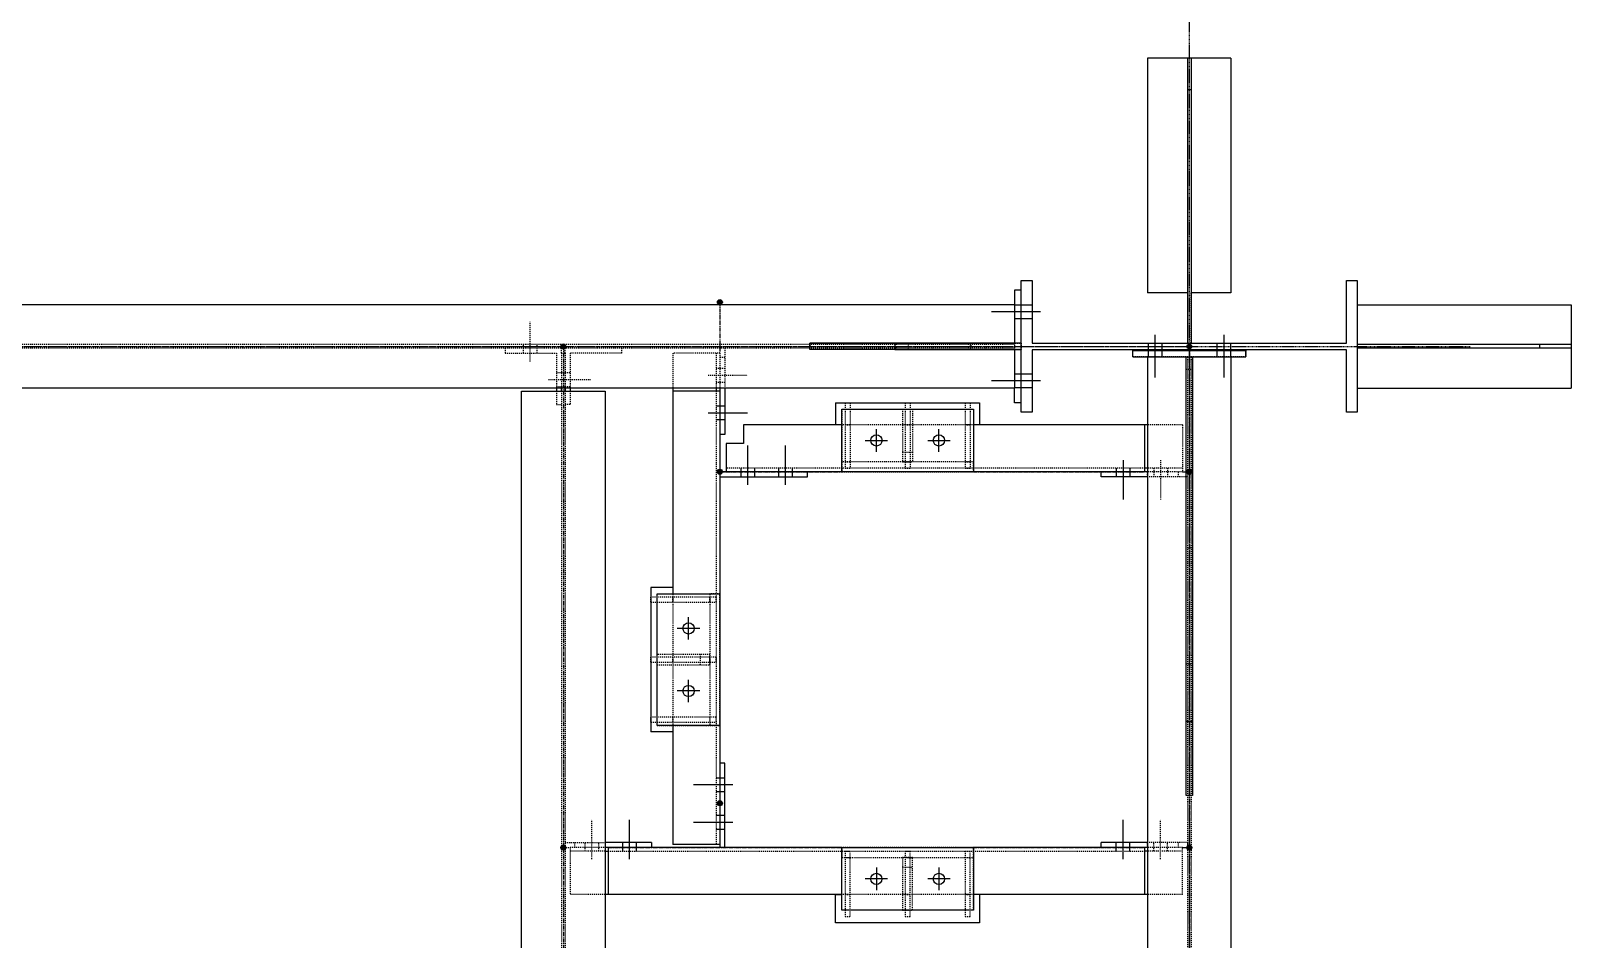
# Model space of a CAD drawing. Header units: millimetres. Extents: x 2102 to 20742, y 12631 to 26594.
# Drawn here: x 18281 to 20742, y 23375 to 24825 of the extents above; entities that cross this region are included whole.
import ezdxf

# ---------------------------------------------------------------- set-up
doc = ezdxf.new("R2010")
doc.units = ezdxf.units.MM
for name, pattern in [('CENTER', [12.7, 7.9375, -1.5875, 1.5875, -1.5875]), ('DXK_LINE_DOT2', [3.9198, 1.9599, -1.9599]), ('DXK_LINE_DOT5', [7.8785, 2.979, -0.9799, 0.9799, -0.9799, 0.9799, -0.9799])]:
    doc.linetypes.add(name, pattern=pattern)
for name, color, linetype in [('1', 7, 'Continuous'), ('2', 7, 'Continuous'), ('4', 7, 'Continuous')]:
    doc.layers.add(name, color=color, linetype=linetype)

# ---------------------------------------------------------------- blocks, each defined once
blk = doc.blocks.new('GridLine-116860372-116904 - 114867')
at = {"layer": '2', "color": 7, "linetype": 'DXK_LINE_DOT5'}
blk.add_line((23950.6, 12454.5), (23950.6, 27661.7), dxfattribs=at)
blk = doc.blocks.new('GridLine-116860372-116908 - 114867')
at = {"layer": '2', "color": 7, "linetype": 'DXK_LINE_DOT5'}
blk.add_line((2535.4, 25070.8), (24512.1, 25070.8), dxfattribs=at)
blk = doc.blocks.new('Part-116860372-116054 - 114867')
at = {"layer": '1', "color": 6, "linetype": 'DXK_LINE_DOT2'}
for p, q in [((23601.4, 25154.1), (23601.4, 25077.1)), ((23613.9, 25077.1), (23613.9, 25064.6)), ((23601.4, 25064.6), (23601.4, 24987.6))]:
    blk.add_line(p, q, dxfattribs=at)
at = {"layer": '2', "color": 2, "linetype": 'Continuous'}
for p, q in [((23601.4, 25183.3), (23601.4, 25154.1)), ((23613.9, 25183.3), (23601.4, 25183.3)), ((23613.9, 25183.3), (23613.9, 25077.1)), ((23613.9, 25064.6), (23613.9, 24958.3)), ((23601.4, 24958.3), (23601.4, 24987.6)), ((23613.9, 24958.3), (23601.4, 24958.3))]:
    blk.add_line(p, q, dxfattribs=at)
blk = doc.blocks.new('Part-116860372-150008 - 114867')
at = {"layer": '1', "color": 6, "linetype": 'DXK_LINE_DOT2'}
blk.add_line((22919.3, 24577.1), (22919.3, 24314.6), dxfattribs=at)
at = {"layer": '2', "color": 2, "linetype": 'Continuous'}
for p, q in [((22875.6, 24589.6), (22875.6, 24302.1)), ((22919.3, 24589.6), (22875.6, 24589.6)), ((22919.3, 24589.6), (22919.3, 24577.1)), ((22919.3, 24302.1), (22875.6, 24302.1)), ((22919.3, 24314.6), (22919.3, 24302.1))]:
    blk.add_line(p, q, dxfattribs=at)
blk = doc.blocks.new('Part-116860372-114886 - 114867')
at = {"layer": '4', "linetype": 'Continuous'}
blk.add_hatch(color=4, dxfattribs=at).paths.add_polyline_path([(23950.6, 25065.8, -1), (23950.6, 25075.8, -1)])
at = {"layer": '2', "color": 2, "linetype": 'Continuous'}
for p, q in [((23615.1, 24939.6), (23615.1, 25202.1)), ((23615.1, 25202.1), (23636.9, 25202.1)), ((23636.9, 25202.1), (23636.9, 25077.6)), ((24264.3, 25202.1), (24286, 25202.1)), ((24264.3, 25077.6), (24264.3, 25202.1)), ((24286, 25202.1), (24286, 24939.6)), ((23636.9, 25077.6), (24264.3, 25077.6)), ((24264.3, 25064.1), (23636.9, 25064.1)), ((23636.9, 25064.1), (23636.9, 24939.6)), ((24264.3, 24939.6), (24264.3, 25064.1)), ((23636.9, 24939.6), (23615.1, 24939.6)), ((24286, 24939.6), (24264.3, 24939.6))]:
    blk.add_line(p, q, dxfattribs=at)
at = {"layer": '4', "color": 4, "linetype": 'CENTER'}
blk.add_line((23950.6, 25070.8), (23950.6, 25070.8), dxfattribs=at)
at = {"layer": '4', "color": 4, "linetype": 'Continuous'}
blk.add_circle((23950.6, 25070.8), 5, dxfattribs=at)
blk = doc.blocks.new('Part-116860372-150029 - 114867')
at = {"layer": '1', "color": 6, "linetype": 'DXK_LINE_DOT2'}
for p, q in [((23383.1, 24958.3), (23383.1, 24958.3)), ((23383.1, 24958.3), (23383.1, 24828)), ((23383.1, 24958.3), (23393.1, 24958.3)), ((23393.1, 24958.3), (23393.1, 24958.3)), ((23393.1, 24958.3), (23393.1, 24828)), ((23383.1, 24914.7), (23393.1, 24914.6)), ((23393.1, 24914.6), (23383.1, 24914.6)), ((23383.1, 24840.5), (23393.1, 24840.5)), ((23383.1, 24840.5), (23393.1, 24840.5)), ((23383.1, 24828), (23393.1, 24828)), ((23383.1, 24828), (23393.1, 24828))]:
    blk.add_line(p, q, dxfattribs=at)
blk = doc.blocks.new('Part-116860372-114889 - 114867')
at = {"layer": '4', "linetype": 'Continuous'}
blk.add_hatch(color=4, dxfattribs=at).paths.add_polyline_path([(23950.6, 25065.8, -1), (23950.6, 25075.8, -1)])
at = {"layer": '1', "color": 6, "linetype": 'DXK_LINE_DOT2'}
for p, q in [((23601.4, 25074.4), (20549.8, 25074.4)), ((23601.4, 25077.1), (23601.4, 25064.6)), ((23601.4, 25067.3), (20549.8, 25067.3))]:
    blk.add_line(p, q, dxfattribs=at)
at = {"layer": '2', "color": 2, "linetype": 'Continuous'}
for p, q in [((23601.4, 25154.1), (20549.8, 25154.1)), ((23601.4, 25154.1), (23601.4, 25077.1)), ((23601.4, 25064.6), (23601.4, 24987.6)), ((23601.4, 24987.6), (20549.8, 24987.6))]:
    blk.add_line(p, q, dxfattribs=at)
at = {"layer": '4', "color": 4, "linetype": 'CENTER'}
blk.add_line((20200.6, 25070.8), (23950.6, 25070.8), dxfattribs=at)
at = {"layer": '4', "color": 4, "linetype": 'Continuous'}
blk.add_circle((23950.6, 25070.8), 5, dxfattribs=at)
blk = doc.blocks.new('Part-116860372-150024 - 114867')
at = {"layer": '1', "color": 6, "linetype": 'DXK_LINE_DOT2'}
for p, q in [((23378.1, 24945.8), (23378.1, 24840.8)), ((23378.1, 24945.8), (23398.1, 24945.8)), ((23398.1, 24945.8), (23398.1, 24840.8)), ((23378.1, 24859.6), (23398.1, 24859.6)), ((23378.1, 24840.8), (23398.1, 24840.8))]:
    blk.add_line(p, q, dxfattribs=at)
blk = doc.blocks.new('Part-116860372-114979 - 114867')
at = {"layer": '4', "linetype": 'Continuous'}
blk.add_hatch(color=4, dxfattribs=at).paths.add_polyline_path([(23950.6, 25065.8, -1), (23950.6, 25075.8, -1)])
at = {"layer": '1', "color": 6, "linetype": 'DXK_LINE_DOT2'}
for p, q in [((24033.8, 25050.3), (23867.3, 25050.3)), ((23947, 25050.3), (23947, 21670)), ((23954.1, 25050.3), (23954.1, 21670))]:
    blk.add_line(p, q, dxfattribs=at)
at = {"layer": '2', "color": 2, "linetype": 'Continuous'}
for p, q in [((23867.3, 25050.3), (23867.3, 21670)), ((24033.8, 25050.3), (24033.8, 21670))]:
    blk.add_line(p, q, dxfattribs=at)
at = {"layer": '4', "color": 4, "linetype": 'CENTER'}
blk.add_line((23950.6, 25070.8), (23950.6, 21320.8), dxfattribs=at)
at = {"layer": '4', "color": 4, "linetype": 'Continuous'}
blk.add_circle((23950.6, 25070.8), 5, dxfattribs=at)
blk = doc.blocks.new('Part-116860372-115850 - 114867')
at = {"layer": '1', "color": 6, "linetype": 'DXK_LINE_DOT2'}
for p, q in [((23867.3, 24810.8), (23867.3, 24820.8)), ((23947, 24810.8), (23867.3, 24810.8)), ((23928.3, 24820.8), (23928.3, 24810.8))]:
    blk.add_line(p, q, dxfattribs=at)
at = {"layer": '2', "color": 2, "linetype": 'Continuous'}
for p, q in [((23774.5, 24810.8), (23774.5, 24820.8)), ((23867.3, 24810.8), (23774.5, 24810.8)), ((23867.3, 24820.8), (23861.1, 24820.8))]:
    blk.add_line(p, q, dxfattribs=at)
blk = doc.blocks.new('Bolt-116860372-115845 - 114867')
at = {"layer": '1', "color": 1, "linetype": 'DXK_LINE_DOT2'}
for p, q in [((23893.3, 24047.5), (23893.3, 24126.2)), ((23879.6, 24070.8), (23879.6, 24080.8)), ((23879.6, 24063.7), (23879.6, 24070.8)), ((23907.1, 24070.8), (23907.1, 24080.8)), ((23907.1, 24063.7), (23907.1, 24070.8))]:
    blk.add_line(p, q, dxfattribs=at)
at = {"layer": '2', "color": 1, "linetype": 'Continuous'}
for p, q in [((23818.3, 24047.5), (23818.3, 24126.2)), ((23804.6, 24070.8), (23804.6, 24080.8)), ((23804.6, 24063.7), (23804.6, 24070.8)), ((23832.1, 24070.8), (23832.1, 24080.8)), ((23832.1, 24063.7), (23832.1, 24070.8))]:
    blk.add_line(p, q, dxfattribs=at)
blk = doc.blocks.new('Part-116860372-114978 - 114867')
at = {"layer": '4', "linetype": 'Continuous'}
blk.add_hatch(color=4, dxfattribs=at).paths.add_polyline_path([(22700.6, 25065.8, -1), (22700.6, 25075.8, -1)])
at = {"layer": '1', "color": 6, "linetype": 'DXK_LINE_DOT2'}
for p, q in [((22697, 25057.3), (22697, 24987.6)), ((22697, 25057.3), (22704.1, 25057.3)), ((22704.1, 25057.3), (22704.1, 24987.6)), ((22697, 24981.3), (22697, 21410.3)), ((22704.1, 24981.3), (22704.1, 21410.3))]:
    blk.add_line(p, q, dxfattribs=at)
at = {"layer": '2', "color": 2, "linetype": 'Continuous'}
for p, q in [((22617.3, 21410.3), (22617.3, 24981.3)), ((22617.3, 24981.3), (22783.8, 24981.3)), ((22697, 24987.6), (22697, 24981.3)), ((22704.1, 24987.6), (22704.1, 24981.3)), ((22783.8, 24981.3), (22783.8, 21410.3))]:
    blk.add_line(p, q, dxfattribs=at)
at = {"layer": '4', "color": 4, "linetype": 'CENTER'}
blk.add_line((22700.6, 25070.8), (22700.6, 21320.8), dxfattribs=at)
at = {"layer": '4', "color": 4, "linetype": 'Continuous'}
blk.add_circle((22700.6, 25070.8), 5, dxfattribs=at)
blk = doc.blocks.new('Bolt-116860372-115857 - 114867')
at = {"layer": '2', "color": 1, "linetype": 'Continuous'}
for p, q in [((23013.1, 24209.6), (23005.9, 24209.6)), ((23023.1, 24209.6), (23013.1, 24209.6)), ((23039.3, 24195.8), (22960.6, 24195.8)), ((23013.1, 24182.1), (23005.9, 24182.1)), ((23023.1, 24182.1), (23013.1, 24182.1)), ((23039.3, 24120.8), (22960.6, 24120.8)), ((23013.1, 24134.6), (23005.9, 24134.6)), ((23023.1, 24134.6), (23013.1, 24134.6)), ((23013.1, 24107.1), (23005.9, 24107.1)), ((23023.1, 24107.1), (23013.1, 24107.1))]:
    blk.add_line(p, q, dxfattribs=at)
blk = doc.blocks.new('Part-116860372-150022 - 114867')
at = {"layer": '1', "color": 6, "linetype": 'DXK_LINE_DOT2'}
for p, q in [((23256.8, 24945.8), (23256.8, 24820.8)), ((23256.8, 24945.8), (23519.3, 24945.8)), ((23519.3, 24945.8), (23519.3, 24820.8)), ((23256.8, 24820.8), (23519.3, 24820.8))]:
    blk.add_line(p, q, dxfattribs=at)
blk = doc.blocks.new('Bolt-116860372-115843 - 114867')
at = {"layer": '1', "color": 1, "linetype": 'DXK_LINE_DOT2'}
for p, q in [((22757.8, 24047.5), (22757.8, 24126.2)), ((22744.1, 24070.8), (22744.1, 24080.8)), ((22744.1, 24063.7), (22744.1, 24070.8)), ((22771.6, 24070.8), (22771.6, 24080.8)), ((22771.6, 24063.7), (22771.6, 24070.8))]:
    blk.add_line(p, q, dxfattribs=at)
at = {"layer": '2', "color": 1, "linetype": 'Continuous'}
for p, q in [((22832.8, 24047.5), (22832.8, 24126.2)), ((22819.1, 24070.8), (22819.1, 24080.8)), ((22819.1, 24063.7), (22819.1, 24070.8)), ((22846.6, 24070.8), (22846.6, 24080.8)), ((22846.6, 24063.7), (22846.6, 24070.8))]:
    blk.add_line(p, q, dxfattribs=at)
blk = doc.blocks.new('Bolt-116860372-150030 - 114867')
at = {"layer": '2', "color": 1, "linetype": 'Continuous'}
for p, q in [((23325.6, 24860.8), (23325.6, 24905.8)), ((23450.6, 24860.8), (23450.6, 24905.8)), ((23303.1, 24883.3), (23348.1, 24883.3)), ((23428.1, 24883.3), (23473.1, 24883.3))]:
    blk.add_line(p, q, dxfattribs=at)
for centre in [(23325.6, 24883.3), (23450.6, 24883.3)]:
    blk.add_circle(centre, 11.3, dxfattribs=at)
blk = doc.blocks.new('Part-116860372-115853 - 114867')
at = {"layer": '2', "color": 2, "linetype": 'Continuous'}
for p, q in [((23025.6, 24820.8), (23013.1, 24820.8)), ((23013.1, 24810.8), (23188.1, 24810.8)), ((23188.1, 24810.8), (23188.1, 24820.8))]:
    blk.add_line(p, q, dxfattribs=at)
blk = doc.blocks.new('Part-116860372-150018 - 114867')
at = {"layer": '1', "color": 6, "linetype": 'DXK_LINE_DOT2'}
for p, q in [((23503.1, 24063.6), (23503.1, 23933.3)), ((23503.1, 24063.6), (23513.1, 24063.6)), ((23503.1, 24063.6), (23513.1, 24063.6)), ((23513.1, 23933.3), (23513.1, 24063.6)), ((23503.1, 24051.2), (23513.1, 24051.2)), ((23503.1, 24051.2), (23513.1, 24051.2)), ((23513.1, 23977.1), (23503.1, 23977.1)), ((23503.1, 23977), (23513.1, 23977)), ((23503.1, 23933.3), (23513.1, 23933.3)), ((23503.1, 23933.3), (23503.1, 23933.3)), ((23513.1, 23933.3), (23513.1, 23933.3))]:
    blk.add_line(p, q, dxfattribs=at)
blk = doc.blocks.new('Bolt-116860372-115851 - 114867')
at = {"layer": '1', "color": 1, "linetype": 'DXK_LINE_DOT2'}
for p, q in [((23879.5, 24828), (23879.5, 24820.8)), ((23893.3, 24844.2), (23893.3, 24765.5)), ((23907, 24828), (23907, 24820.8)), ((23879.5, 24820.8), (23879.5, 24810.8)), ((23907, 24820.8), (23907, 24810.8))]:
    blk.add_line(p, q, dxfattribs=at)
at = {"layer": '2', "color": 1, "linetype": 'Continuous'}
for p, q in [((23804.5, 24828), (23804.5, 24820.8)), ((23818.3, 24844.2), (23818.3, 24765.5)), ((23832, 24828), (23832, 24820.8)), ((23804.5, 24820.8), (23804.5, 24810.8)), ((23832, 24820.8), (23832, 24810.8))]:
    blk.add_line(p, q, dxfattribs=at)
blk = doc.blocks.new('Part-116860372-115378 - 114867')
at = {"layer": '1', "color": 6, "linetype": 'DXK_LINE_DOT2'}
for p, q in [((22584.5, 25067.3), (22584.5, 25057.3)), ((22584.5, 25057.3), (22687, 25057.3)), ((22687, 25057.3), (22687, 24987.6)), ((22697, 25057.3), (22697, 25067.3)), ((22687, 24981.3), (22687, 24954.8)), ((22697, 24981.3), (22697, 24987.6)), ((22687, 24954.8), (22697, 24954.8))]:
    blk.add_line(p, q, dxfattribs=at)
at = {"layer": '2', "color": 2, "linetype": 'Continuous'}
blk.add_line((22687, 24987.6), (22687, 24981.3), dxfattribs=at)
blk = doc.blocks.new('Bolt-116860372-115859 - 114867')
at = {"layer": '1', "color": 1, "linetype": 'DXK_LINE_DOT2'}
for p, q in [((22989.7, 25013.5), (23068.4, 25013.5)), ((23005.9, 25027.3), (23013.1, 25027.3)), ((23013.1, 25027.3), (23023.1, 25027.3)), ((23005.9, 24999.8), (23013.1, 24999.8)), ((23013.1, 24999.8), (23023.1, 24999.8))]:
    blk.add_line(p, q, dxfattribs=at)
at = {"layer": '2', "color": 1, "linetype": 'Continuous'}
for p, q in [((23005.9, 24952.3), (23013.1, 24952.3)), ((23013.1, 24952.3), (23023.1, 24952.3)), ((22989.7, 24938.5), (23068.4, 24938.5)), ((23005.9, 24924.8), (23013.1, 24924.8)), ((23013.1, 24924.8), (23023.1, 24924.8))]:
    blk.add_line(p, q, dxfattribs=at)
blk = doc.blocks.new('Part-116860372-150006 - 114867')
at = {"layer": '1', "color": 6, "linetype": 'DXK_LINE_DOT2'}
for p, q in [((22993.1, 24455.8), (22888.1, 24455.8)), ((22888.1, 24435.8), (22888.1, 24455.8)), ((22974.3, 24435.8), (22974.3, 24455.8)), ((22993.1, 24435.8), (22993.1, 24455.8)), ((22888.1, 24435.8), (22993.1, 24435.8))]:
    blk.add_line(p, q, dxfattribs=at)
blk = doc.blocks.new('Part-116860372-150317 - 114867')
at = {"layer": '1', "color": 6, "linetype": 'DXK_LINE_DOT2'}
blk.add_line((24286, 25154.1), (24286, 24987.6), dxfattribs=at)
at = {"layer": '2', "color": 2, "linetype": 'Continuous'}
for p, q in [((24286, 25154.1), (24713.1, 25154.1)), ((24713.1, 25154.1), (24713.1, 25074.4)), ((24713.1, 25074.4), (24286, 25074.4)), ((24650.6, 25067.3), (24650.6, 25074.4)), ((24713.1, 25074.4), (24713.1, 25067.3)), ((24713.1, 25067.3), (24286, 25067.3)), ((24713.1, 25067.3), (24713.1, 24987.6)), ((24286, 24987.6), (24713.1, 24987.6))]:
    blk.add_line(p, q, dxfattribs=at)
blk = doc.blocks.new('Part-116860372-115095 - 114867')
at = {"layer": '4', "linetype": 'Continuous'}
for points in [[(23013.1, 25154.2, -1), (23013.1, 25164.2, -1)], [(23013.1, 24154.2, -1), (23013.1, 24164.2, -1)]]:
    blk.add_hatch(color=4, dxfattribs=at).paths.add_polyline_path(points)
at = {"layer": '1', "color": 6, "linetype": 'DXK_LINE_DOT2'}
for p, q in [((23013.1, 25057.3), (22919.3, 25057.3)), ((22919.3, 25057.3), (22919.3, 24987.6)), ((23005.9, 25057.3), (23005.9, 24987.6)), ((23013.1, 25057.3), (23013.1, 24894.8)), ((23005.9, 24981.3), (23005.9, 24077.1)), ((22919.3, 24577.1), (22919.3, 24314.6)), ((23013.1, 24577.1), (23013.1, 24314.6))]:
    blk.add_line(p, q, dxfattribs=at)
at = {"layer": '2', "color": 2, "linetype": 'Continuous'}
for p, q in [((22919.3, 24987.6), (22919.3, 24577.1)), ((23013.1, 24981.3), (22919.3, 24981.3)), ((23005.9, 24987.6), (23005.9, 24981.3)), ((23013.1, 24981.3), (23013.1, 24577.1)), ((22919.3, 24314.6), (22919.3, 24077.1)), ((23013.1, 24314.6), (23013.1, 24077.1)), ((23013.1, 24077.1), (22919.3, 24077.1))]:
    blk.add_line(p, q, dxfattribs=at)
at = {"layer": '4', "color": 4, "linetype": 'CENTER'}
for p, q in [((23013.1, 25159.2), (23013.1, 25057.3)), ((23013.1, 24894.8), (23013.1, 24577.1)), ((23013.1, 24314.6), (23013.1, 24159.2))]:
    blk.add_line(p, q, dxfattribs=at)
at = {"layer": '4', "color": 4, "linetype": 'Continuous'}
for centre in [(23013.1, 25159.2), (23013.1, 24159.2)]:
    blk.add_circle(centre, 5, dxfattribs=at)
blk = doc.blocks.new('Part-116860372-115096 - 114867')
at = {"layer": '4', "linetype": 'Continuous'}
for points in [[(22700.6, 24065.8, -1), (22700.6, 24075.8, -1)], [(23950.6, 24065.8, -1), (23950.6, 24075.8, -1)]]:
    blk.add_hatch(color=4, dxfattribs=at).paths.add_polyline_path(points)
at = {"layer": '1', "color": 6, "linetype": 'DXK_LINE_DOT2'}
for p, q in [((22714.1, 24070.8), (22714.1, 23977.1)), ((22790.1, 24070.8), (22714.1, 24070.8)), ((22783.8, 24063.7), (22714.1, 24063.7)), ((22790.1, 24063.7), (23861.1, 24063.7)), ((23519.3, 24070.8), (23256.8, 24070.8)), ((23937, 24070.8), (23861.1, 24070.8)), ((23937, 24063.7), (23867.3, 24063.7)), ((23937, 23977.1), (23937, 24070.8)), ((22783.8, 23977.1), (22714.1, 23977.1)), ((23519.3, 23977.1), (23256.8, 23977.1)), ((23937, 23977.1), (23867.3, 23977.1))]:
    blk.add_line(p, q, dxfattribs=at)
at = {"layer": '2', "color": 2, "linetype": 'Continuous'}
for p, q in [((22783.8, 24063.7), (22790.1, 24063.7)), ((23256.8, 24070.8), (22790.1, 24070.8)), ((22790.1, 24070.8), (22790.1, 23977.1)), ((23861.1, 24070.8), (23519.3, 24070.8)), ((23861.1, 24070.8), (23861.1, 23977.1)), ((23867.3, 24063.7), (23861.1, 24063.7)), ((23256.8, 23977.1), (22783.8, 23977.1)), ((23867.3, 23977.1), (23519.3, 23977.1))]:
    blk.add_line(p, q, dxfattribs=at)
at = {"layer": '4', "color": 4, "linetype": 'CENTER'}
for p, q in [((22700.6, 24070.8), (22714.1, 24070.8)), ((22790.1, 24070.8), (23256.8, 24070.8)), ((23519.3, 24070.8), (23861.1, 24070.8)), ((23937, 24070.8), (23950.6, 24070.8))]:
    blk.add_line(p, q, dxfattribs=at)
at = {"layer": '4', "color": 4, "linetype": 'Continuous'}
for centre in [(22700.6, 24070.8), (23950.6, 24070.8)]:
    blk.add_circle(centre, 5, dxfattribs=at)
blk = doc.blocks.new('Part-116860372-115097 - 114867')
at = {"layer": '4', "linetype": 'Continuous'}
for points in [[(23013.1, 24815.8, -1), (23013.1, 24825.8, -1)], [(23950.6, 24815.8, -1), (23950.6, 24825.8, -1)]]:
    blk.add_hatch(color=4, dxfattribs=at).paths.add_polyline_path(points)
at = {"layer": '1', "color": 6, "linetype": 'DXK_LINE_DOT2'}
for p, q in [((23519.3, 24914.6), (23256.8, 24914.6)), ((23937, 24914.6), (23867.3, 24914.6)), ((23937, 24914.6), (23937, 24820.8)), ((23519.3, 24828), (23025.6, 24828)), ((23937, 24828), (23519.3, 24828)), ((23519.3, 24820.8), (23256.8, 24820.8)), ((23937, 24820.8), (23861.1, 24820.8))]:
    blk.add_line(p, q, dxfattribs=at)
at = {"layer": '2', "color": 2, "linetype": 'Continuous'}
for p, q in [((23060.6, 24914.6), (23060.6, 24877.1)), ((23256.8, 24914.6), (23060.6, 24914.6)), ((23867.3, 24914.6), (23519.3, 24914.6)), ((23861.1, 24914.6), (23861.1, 24820.8)), ((23025.6, 24877.1), (23025.6, 24820.8)), ((23060.6, 24877.1), (23025.6, 24877.1)), ((23867.3, 24828), (23861.1, 24828)), ((23256.8, 24820.8), (23025.6, 24820.8)), ((23861.1, 24820.8), (23519.3, 24820.8))]:
    blk.add_line(p, q, dxfattribs=at)
at = {"layer": '4', "color": 4, "linetype": 'CENTER'}
for p, q in [((23013.1, 24820.8), (23256.8, 24820.8)), ((23519.3, 24820.8), (23861.1, 24820.8)), ((23937, 24820.8), (23950.6, 24820.8))]:
    blk.add_line(p, q, dxfattribs=at)
at = {"layer": '4', "color": 4, "linetype": 'Continuous'}
for centre in [(23013.1, 24820.8), (23950.6, 24820.8)]:
    blk.add_circle(centre, 5, dxfattribs=at)
blk = doc.blocks.new('Bolt-116860372-115408 - 114867')
at = {"layer": '2', "color": 1, "linetype": 'Continuous'}
for p, q in [((23868.1, 25077.6), (23868.1, 25064.1)), ((23868.1, 25077.6), (23868.1, 25064.1)), ((23868.1, 25077.6), (23868.1, 25064.1)), ((23868.1, 25077.6), (23868.1, 25064.1)), ((23868.1, 25077.6), (23868.1, 25064.1)), ((23868.1, 25077.6), (23868.1, 25064.1)), ((23868.1, 25077.6), (23868.1, 25064.1)), ((23868.1, 25077.6), (23868.1, 25064.1)), ((23868.1, 25077.6), (23868.1, 25064.1)), ((23868.1, 25077.6), (23868.1, 25064.1)), ((23868.1, 25077.6), (23868.1, 25064.1)), ((23868.1, 25077.6), (23868.1, 25064.1)), ((23868.1, 25077.6), (23868.1, 25064.1)), ((23868.1, 25077.6), (23868.1, 25064.1)), ((23881.8, 25093.8), (23881.8, 25008.8)), ((23881.8, 25093.8), (23881.8, 25008.8)), ((23881.8, 25093.8), (23881.8, 25008.8)), ((23881.8, 25093.8), (23881.8, 25008.8)), ((23881.8, 25093.8), (23881.8, 25008.8)), ((23881.8, 25093.8), (23881.8, 25008.8)), ((23881.8, 25093.8), (23881.8, 25008.8)), ((23881.8, 25093.8), (23881.8, 25008.8)), ((23881.8, 25093.8), (23881.8, 25008.8)), ((23881.8, 25093.8), (23881.8, 25008.8)), ((23881.8, 25093.8), (23881.8, 25008.8)), ((23881.8, 25093.8), (23881.8, 25008.8)), ((23881.8, 25093.8), (23881.8, 25008.8)), ((23881.8, 25093.8), (23881.8, 25008.8)), ((23895.6, 25077.6), (23895.6, 25064.1)), ((23895.6, 25077.6), (23895.6, 25064.1)), ((23895.6, 25077.6), (23895.6, 25064.1)), ((23895.6, 25077.6), (23895.6, 25064.1)), ((23895.6, 25077.6), (23895.6, 25064.1)), ((23895.6, 25077.6), (23895.6, 25064.1)), ((23895.6, 25077.6), (23895.6, 25064.1)), ((23895.6, 25077.6), (23895.6, 25064.1)), ((23895.6, 25077.6), (23895.6, 25064.1)), ((23895.6, 25077.6), (23895.6, 25064.1)), ((23895.6, 25077.6), (23895.6, 25064.1)), ((23895.6, 25077.6), (23895.6, 25064.1)), ((23895.6, 25077.6), (23895.6, 25064.1)), ((23895.6, 25077.6), (23895.6, 25064.1)), ((24005.6, 25077.6), (24005.6, 25064.1)), ((24005.6, 25077.6), (24005.6, 25064.1)), ((24005.6, 25077.6), (24005.6, 25064.1)), ((24005.6, 25077.6), (24005.6, 25064.1)), ((24005.6, 25077.6), (24005.6, 25064.1)), ((24005.6, 25077.6), (24005.6, 25064.1)), ((24005.6, 25077.6), (24005.6, 25064.1)), ((24005.6, 25077.6), (24005.6, 25064.1)), ((24005.6, 25077.6), (24005.6, 25064.1)), ((24005.6, 25077.6), (24005.6, 25064.1)), ((24005.6, 25077.6), (24005.6, 25064.1)), ((24005.6, 25077.6), (24005.6, 25064.1)), ((24005.6, 25077.6), (24005.6, 25064.1)), ((24005.6, 25077.6), (24005.6, 25064.1)), ((24019.3, 25093.8), (24019.3, 25008.8)), ((24019.3, 25093.8), (24019.3, 25008.8)), ((24019.3, 25093.8), (24019.3, 25008.8)), ((24019.3, 25093.8), (24019.3, 25008.8)), ((24019.3, 25093.8), (24019.3, 25008.8)), ((24019.3, 25093.8), (24019.3, 25008.8)), ((24019.3, 25093.8), (24019.3, 25008.8)), ((24019.3, 25093.8), (24019.3, 25008.8)), ((24019.3, 25093.8), (24019.3, 25008.8)), ((24019.3, 25093.8), (24019.3, 25008.8)), ((24019.3, 25093.8), (24019.3, 25008.8)), ((24019.3, 25093.8), (24019.3, 25008.8)), ((24019.3, 25093.8), (24019.3, 25008.8)), ((24019.3, 25093.8), (24019.3, 25008.8)), ((24033.1, 25077.6), (24033.1, 25064.1)), ((24033.1, 25077.6), (24033.1, 25064.1)), ((24033.1, 25077.6), (24033.1, 25064.1)), ((24033.1, 25077.6), (24033.1, 25064.1)), ((24033.1, 25077.6), (24033.1, 25064.1)), ((24033.1, 25077.6), (24033.1, 25064.1)), ((24033.1, 25077.6), (24033.1, 25064.1)), ((24033.1, 25077.6), (24033.1, 25064.1)), ((24033.1, 25077.6), (24033.1, 25064.1)), ((24033.1, 25077.6), (24033.1, 25064.1)), ((24033.1, 25077.6), (24033.1, 25064.1)), ((24033.1, 25077.6), (24033.1, 25064.1)), ((24033.1, 25077.6), (24033.1, 25064.1)), ((24033.1, 25077.6), (24033.1, 25064.1)), ((23868.1, 25062.8), (23868.1, 25050.3)), ((23868.1, 25062.8), (23868.1, 25050.3)), ((23868.1, 25062.8), (23868.1, 25050.3)), ((23868.1, 25062.8), (23868.1, 25050.3)), ((23868.1, 25062.8), (23868.1, 25050.3)), ((23868.1, 25062.8), (23868.1, 25050.3)), ((23868.1, 25062.8), (23868.1, 25050.3)), ((23868.1, 25062.8), (23868.1, 25050.3)), ((23868.1, 25062.8), (23868.1, 25050.3)), ((23868.1, 25062.8), (23868.1, 25050.3)), ((23868.1, 25062.8), (23868.1, 25050.3)), ((23868.1, 25062.8), (23868.1, 25050.3)), ((23868.1, 25062.8), (23868.1, 25050.3)), ((23868.1, 25062.8), (23868.1, 25050.3)), ((23895.6, 25062.8), (23895.6, 25050.3)), ((23895.6, 25062.8), (23895.6, 25050.3)), ((23895.6, 25062.8), (23895.6, 25050.3)), ((23895.6, 25062.8), (23895.6, 25050.3)), ((23895.6, 25062.8), (23895.6, 25050.3)), ((23895.6, 25062.8), (23895.6, 25050.3)), ((23895.6, 25062.8), (23895.6, 25050.3)), ((23895.6, 25062.8), (23895.6, 25050.3)), ((23895.6, 25062.8), (23895.6, 25050.3)), ((23895.6, 25062.8), (23895.6, 25050.3)), ((23895.6, 25062.8), (23895.6, 25050.3)), ((23895.6, 25062.8), (23895.6, 25050.3)), ((23895.6, 25062.8), (23895.6, 25050.3)), ((23895.6, 25062.8), (23895.6, 25050.3)), ((24005.6, 25062.8), (24005.6, 25050.3)), ((24005.6, 25062.8), (24005.6, 25050.3)), ((24005.6, 25062.8), (24005.6, 25050.3)), ((24005.6, 25062.8), (24005.6, 25050.3)), ((24005.6, 25062.8), (24005.6, 25050.3)), ((24005.6, 25062.8), (24005.6, 25050.3)), ((24005.6, 25062.8), (24005.6, 25050.3)), ((24005.6, 25062.8), (24005.6, 25050.3)), ((24005.6, 25062.8), (24005.6, 25050.3)), ((24005.6, 25062.8), (24005.6, 25050.3)), ((24005.6, 25062.8), (24005.6, 25050.3)), ((24005.6, 25062.8), (24005.6, 25050.3)), ((24005.6, 25062.8), (24005.6, 25050.3)), ((24005.6, 25062.8), (24005.6, 25050.3)), ((24033.1, 25062.8), (24033.1, 25050.3)), ((24033.1, 25062.8), (24033.1, 25050.3)), ((24033.1, 25062.8), (24033.1, 25050.3)), ((24033.1, 25062.8), (24033.1, 25050.3)), ((24033.1, 25062.8), (24033.1, 25050.3)), ((24033.1, 25062.8), (24033.1, 25050.3)), ((24033.1, 25062.8), (24033.1, 25050.3)), ((24033.1, 25062.8), (24033.1, 25050.3)), ((24033.1, 25062.8), (24033.1, 25050.3)), ((24033.1, 25062.8), (24033.1, 25050.3)), ((24033.1, 25062.8), (24033.1, 25050.3)), ((24033.1, 25062.8), (24033.1, 25050.3)), ((24033.1, 25062.8), (24033.1, 25050.3)), ((24033.1, 25062.8), (24033.1, 25050.3))]:
    blk.add_line(p, q, dxfattribs=at)
blk = doc.blocks.new('Part-116860372-154277 - 114867')
at = {"layer": '1', "color": 6, "linetype": 'DXK_LINE_DOT2'}
for p, q in [((23947, 25645.8), (23947, 25583.3)), ((23954.1, 25077.6), (23954.1, 25177.6)), ((23954.1, 25077.6), (23947, 25077.6)), ((23947, 25077.6), (23954.1, 25077.6)), ((23954.1, 25077.6), (23954.1, 25077.6))]:
    blk.add_line(p, q, dxfattribs=at)
at = {"layer": '2', "color": 2, "linetype": 'Continuous'}
for p, q in [((24033.8, 25645.8), (23867.3, 25645.8)), ((23867.3, 25645.8), (23867.3, 25177.6)), ((23947, 25645.8), (23947, 25077.6)), ((23954.1, 25645.8), (23954.1, 25077.6)), ((24033.8, 25645.8), (24033.8, 25177.6)), ((23947, 25583.3), (23954.1, 25583.3)), ((23947, 25177.6), (23867.3, 25177.6)), ((24033.8, 25177.6), (23954.1, 25177.6))]:
    blk.add_line(p, q, dxfattribs=at)
blk = doc.blocks.new('Part-116860372-150025 - 114867')
at = {"layer": '2', "color": 2, "linetype": 'Continuous'}
for p, q in [((23256.8, 24820.8), (23256.8, 24945.8)), ((23256.8, 24945.8), (23519.3, 24945.8)), ((23519.3, 24945.8), (23519.3, 24820.8)), ((23519.3, 24820.8), (23256.8, 24820.8))]:
    blk.add_line(p, q, dxfattribs=at)
blk = doc.blocks.new('Part-116860372-115377 - 114867')
at = {"layer": '1', "color": 6, "linetype": 'DXK_LINE_DOT2'}
for p, q in [((22704.1, 25057.3), (22704.1, 25067.3)), ((22816.6, 25057.3), (22714.1, 25057.3)), ((22714.1, 25057.3), (22714.1, 24987.6)), ((22816.6, 25067.3), (22816.6, 25057.3)), ((22704.1, 24981.3), (22704.1, 24987.6)), ((22714.1, 24981.3), (22714.1, 24954.8)), ((22714.1, 24954.8), (22704.1, 24954.8))]:
    blk.add_line(p, q, dxfattribs=at)
at = {"layer": '2', "color": 2, "linetype": 'Continuous'}
blk.add_line((22714.1, 24987.6), (22714.1, 24981.3), dxfattribs=at)
blk = doc.blocks.new('Bolt-116860372-115379 - 114867')
at = {"layer": '1', "color": 1, "linetype": 'DXK_LINE_DOT2'}
for p, q in [((22687, 25018.5), (22697, 25018.5)), ((22697, 25018.5), (22704.1, 25018.5)), ((22704.1, 25018.5), (22714.1, 25018.5)), ((22670.8, 25004.8), (22755.8, 25004.8)), ((22687, 24991), (22697, 24991)), ((22697, 24991), (22704.1, 24991)), ((22704.1, 24991), (22714.1, 24991))]:
    blk.add_line(p, q, dxfattribs=at)
blk = doc.blocks.new('Bolt-116860372-115385 - 114867')
at = {"layer": '1', "color": 1, "linetype": 'DXK_LINE_DOT2'}
for p, q in [((22634.5, 25041), (22634.5, 25119.8)), ((22620.8, 25067.3), (22620.8, 25074.4)), ((22648.3, 25067.3), (22648.3, 25074.4)), ((22620.8, 25057.3), (22620.8, 25067.3)), ((22648.3, 25057.3), (22648.3, 25067.3))]:
    blk.add_line(p, q, dxfattribs=at)
blk = doc.blocks.new('Part-116860372-115397 - 114867')
at = {"layer": '1', "color": 6, "linetype": 'DXK_LINE_DOT2'}
for p, q in [((23838.1, 25050.3), (23838.1, 25062.8)), ((23838.1, 25062.8), (24063.1, 25062.8)), ((23867.3, 25050.3), (23838.1, 25050.3)), ((24063.1, 25050.3), (24033.8, 25050.3)), ((24063.1, 25062.8), (24063.1, 25050.3))]:
    blk.add_line(p, q, dxfattribs=at)
at = {"layer": '2', "color": 2, "linetype": 'Continuous'}
for p, q in [((23838.1, 25050.3), (23838.1, 25062.8)), ((23838.1, 25062.8), (24063.1, 25062.8)), ((23838.1, 25050.3), (24063.1, 25050.3)), ((24063.1, 25050.3), (24063.1, 25062.8))]:
    blk.add_line(p, q, dxfattribs=at)
blk = doc.blocks.new('Part-116860372-115401 - 114867')
at = {"layer": '1', "color": 6, "linetype": 'DXK_LINE_DOT2'}
for p, q in [((23944.3, 24322.7), (23944.3, 25050.3)), ((23956.8, 25050.3), (23956.8, 24322.7)), ((23944.3, 25025.3), (23956.8, 25025.3))]:
    blk.add_line(p, q, dxfattribs=at)
at = {"layer": '2', "color": 2, "linetype": 'Continuous'}
for p, q in [((23944.3, 24322.7), (23944.3, 25050.3)), ((23944.3, 25050.3), (23956.8, 25050.3)), ((23956.8, 25050.3), (23956.8, 24322.7)), ((23944.3, 24175), (23944.3, 24322.7)), ((23956.8, 24322.7), (23944.3, 24322.7)), ((23956.8, 24322.7), (23956.8, 24175)), ((23956.8, 24175), (23944.3, 24175))]:
    blk.add_line(p, q, dxfattribs=at)
blk = doc.blocks.new('Part-116860372-115405 - 114867')
at = {"layer": '1', "color": 6, "linetype": 'DXK_LINE_DOT2'}
for p, q in [((23956.8, 24668.2), (23944.3, 24668.2)), ((23944.3, 24437.5), (23956.8, 24437.5))]:
    blk.add_line(p, q, dxfattribs=at)
blk = doc.blocks.new('Part-116860372-150004 - 114867')
at = {"layer": '1', "color": 6, "linetype": 'DXK_LINE_DOT2'}
for p, q in [((22888.1, 24314.6), (22888.1, 24577.1)), ((22888.1, 24577.1), (23013.1, 24577.1)), ((23013.1, 24314.6), (23013.1, 24577.1)), ((22888.1, 24314.6), (23013.1, 24314.6))]:
    blk.add_line(p, q, dxfattribs=at)
blk = doc.blocks.new('Part-116860372-115842 - 114867')
at = {"layer": '1', "color": 6, "linetype": 'DXK_LINE_DOT2'}
for p, q in [((22704.1, 24080.8), (22783.8, 24080.8)), ((22722.9, 24080.8), (22722.9, 24070.8)), ((22783.8, 24080.8), (22783.8, 24070.8))]:
    blk.add_line(p, q, dxfattribs=at)
at = {"layer": '2', "color": 2, "linetype": 'Continuous'}
for p, q in [((22876.6, 24080.8), (22783.8, 24080.8)), ((22790.1, 24070.8), (22783.8, 24070.8)), ((22876.6, 24080.8), (22876.6, 24070.8))]:
    blk.add_line(p, q, dxfattribs=at)
blk = doc.blocks.new('Part-116860372-150017 - 114867')
at = {"layer": '1', "color": 6, "linetype": 'DXK_LINE_DOT2'}
blk.add_line((23519.3, 23977.1), (23256.8, 23977.1), dxfattribs=at)
at = {"layer": '2', "color": 2, "linetype": 'Continuous'}
for p, q in [((23244.3, 23920.8), (23244.3, 23977.1)), ((23244.3, 23977.1), (23256.8, 23977.1)), ((23531.8, 23977.1), (23519.3, 23977.1)), ((23531.8, 23977.1), (23531.8, 23920.8)), ((23531.8, 23920.8), (23244.3, 23920.8))]:
    blk.add_line(p, q, dxfattribs=at)
blk = doc.blocks.new('Bolt-116860372-115854 - 114867')
at = {"layer": '2', "color": 1, "linetype": 'Continuous'}
for p, q in [((23069.3, 24794.6), (23069.3, 24873.3)), ((23144.3, 24794.6), (23144.3, 24873.3)), ((23055.6, 24820.8), (23055.6, 24828)), ((23083.1, 24820.8), (23083.1, 24828)), ((23130.6, 24820.8), (23130.6, 24828)), ((23158.1, 24820.8), (23158.1, 24828)), ((23055.6, 24810.8), (23055.6, 24820.8)), ((23083.1, 24810.8), (23083.1, 24820.8)), ((23130.6, 24810.8), (23130.6, 24820.8)), ((23158.1, 24810.8), (23158.1, 24820.8))]:
    blk.add_line(p, q, dxfattribs=at)
blk = doc.blocks.new('Part-116860372-150026 - 114867')
at = {"layer": '1', "color": 6, "linetype": 'DXK_LINE_DOT2'}
blk.add_line((23519.3, 24914.6), (23256.8, 24914.6), dxfattribs=at)
at = {"layer": '2', "color": 2, "linetype": 'Continuous'}
for p, q in [((23244.3, 24958.4), (23531.8, 24958.3)), ((23244.3, 24958.4), (23244.3, 24914.6)), ((23531.8, 24958.3), (23531.8, 24914.6)), ((23256.8, 24914.6), (23244.3, 24914.6)), ((23531.8, 24914.6), (23519.3, 24914.6))]:
    blk.add_line(p, q, dxfattribs=at)
blk = doc.blocks.new('Part-116860372-115858 - 114867')
at = {"layer": '1', "color": 6, "linetype": 'DXK_LINE_DOT2'}
for p, q in [((23023.1, 25048.5), (23013.1, 25048.5)), ((23023.1, 25067.3), (23023.1, 24987.6)), ((23023.1, 24987.6), (23013.1, 24987.6))]:
    blk.add_line(p, q, dxfattribs=at)
at = {"layer": '2', "color": 2, "linetype": 'Continuous'}
for p, q in [((23013.1, 24987.6), (23013.1, 24981.3)), ((23023.1, 24987.6), (23023.1, 24894.8)), ((23023.1, 24894.8), (23013.1, 24894.8))]:
    blk.add_line(p, q, dxfattribs=at)
blk = doc.blocks.new('Part-116860372-150020 - 114867')
at = {"layer": '1', "color": 6, "linetype": 'DXK_LINE_DOT2'}
for p, q in [((23383.1, 24063.6), (23383.1, 23933.3)), ((23383.1, 24063.6), (23393.1, 24063.6)), ((23383.1, 24063.6), (23393.1, 24063.6)), ((23393.1, 23933.3), (23393.1, 24063.6)), ((23383.1, 24051.2), (23393.1, 24051.2)), ((23383.1, 24051.2), (23393.1, 24051.2)), ((23393.1, 23977.1), (23383.1, 23977.1)), ((23383.1, 23977), (23393.1, 23977)), ((23383.1, 23933.3), (23393.1, 23933.3)), ((23383.1, 23933.3), (23383.1, 23933.3)), ((23393.1, 23933.3), (23393.1, 23933.3))]:
    blk.add_line(p, q, dxfattribs=at)
blk = doc.blocks.new('Part-116860372-150011 - 114867')
at = {"layer": '1', "color": 6, "linetype": 'DXK_LINE_DOT2'}
for p, q in [((22875.6, 24440.8), (22875.6, 24450.8)), ((22875.6, 24450.8), (22875.6, 24450.8)), ((23005.9, 24450.8), (22875.6, 24450.8)), ((22875.6, 24440.8), (22875.6, 24440.8)), ((22875.6, 24440.8), (23005.9, 24440.8)), ((22919.3, 24440.8), (22919.3, 24450.8)), ((22919.3, 24450.8), (22919.3, 24440.8)), ((22993.4, 24440.8), (22993.4, 24450.8)), ((22993.5, 24440.8), (22993.5, 24450.8)), ((23005.9, 24440.8), (23005.9, 24450.8)), ((23005.9, 24440.8), (23005.9, 24450.8))]:
    blk.add_line(p, q, dxfattribs=at)
blk = doc.blocks.new('Part-116860372-150015 - 114867')
at = {"layer": '1', "color": 6, "linetype": 'DXK_LINE_DOT2'}
for p, q in [((23398.1, 24050.8), (23378.1, 24050.8)), ((23378.1, 24050.8), (23378.1, 23945.8)), ((23378.1, 24032.1), (23398.1, 24032.1)), ((23398.1, 23945.8), (23398.1, 24050.8)), ((23378.1, 23945.8), (23398.1, 23945.8))]:
    blk.add_line(p, q, dxfattribs=at)
blk = doc.blocks.new('Part-116860372-115844 - 114867')
at = {"layer": '1', "color": 6, "linetype": 'DXK_LINE_DOT2'}
for p, q in [((23947, 24080.8), (23867.3, 24080.8)), ((23867.3, 24070.8), (23867.3, 24080.8)), ((23928.3, 24080.8), (23928.3, 24070.8)), ((23947, 24080.8), (23947, 24070.8))]:
    blk.add_line(p, q, dxfattribs=at)
at = {"layer": '2', "color": 2, "linetype": 'Continuous'}
for p, q in [((23867.3, 24080.8), (23774.5, 24080.8)), ((23774.5, 24070.8), (23774.5, 24080.8)), ((23867.3, 24070.8), (23861.1, 24070.8))]:
    blk.add_line(p, q, dxfattribs=at)
blk = doc.blocks.new('Part-116860372-115856 - 114867')
at = {"layer": '1', "color": 6, "linetype": 'DXK_LINE_DOT2'}
blk.add_line((23013.1, 24159.2), (23013.1, 24077.1), dxfattribs=at)
at = {"layer": '2', "color": 2, "linetype": 'Continuous'}
for p, q in [((23023.1, 24239.6), (23013.1, 24239.6)), ((23023.1, 24070.8), (23023.1, 24239.6)), ((23013.1, 24077.1), (23013.1, 24070.8))]:
    blk.add_line(p, q, dxfattribs=at)
blk = doc.blocks.new('Bolt-116860372-116055 - 114867')
at = {"layer": '2', "color": 1, "linetype": 'Continuous'}
for p, q in [((23653.1, 25139.6), (23555.6, 25139.6)), ((23653.1, 25139.6), (23555.6, 25139.6)), ((23613.9, 25153.3), (23601.4, 25153.3)), ((23613.9, 25153.3), (23601.4, 25153.3)), ((23636.9, 25153.3), (23615.1, 25153.3)), ((23636.9, 25153.3), (23615.1, 25153.3)), ((23613.9, 25125.8), (23601.4, 25125.8)), ((23613.9, 25125.8), (23601.4, 25125.8)), ((23636.9, 25125.8), (23615.1, 25125.8)), ((23636.9, 25125.8), (23615.1, 25125.8)), ((23613.9, 25015.8), (23601.4, 25015.8)), ((23613.9, 25015.8), (23601.4, 25015.8)), ((23636.9, 25015.8), (23615.1, 25015.8)), ((23636.9, 25015.8), (23615.1, 25015.8)), ((23653.1, 25002.1), (23555.6, 25002.1)), ((23653.1, 25002.1), (23555.6, 25002.1)), ((23613.9, 24988.3), (23601.4, 24988.3)), ((23613.9, 24988.3), (23601.4, 24988.3)), ((23636.9, 24988.3), (23615.1, 24988.3)), ((23636.9, 24988.3), (23615.1, 24988.3))]:
    blk.add_line(p, q, dxfattribs=at)
blk = doc.blocks.new('Part-116860372-116108 - 114867')
at = {"layer": '1', "color": 6, "linetype": 'DXK_LINE_DOT2'}
for p, q in [((23194.4, 25077.1), (23615.1, 25077.1)), ((23194.4, 25064.6), (23194.4, 25077.1)), ((23389.6, 25064.6), (23389.6, 25077.1)), ((23514.5, 25077.1), (23514.5, 25064.6)), ((23615.1, 25077.1), (23615.1, 25064.6)), ((23615.1, 25064.6), (23194.4, 25064.6))]:
    blk.add_line(p, q, dxfattribs=at)
blk = doc.blocks.new('Bolt-116860372-150012 - 114867')
at = {"layer": '2', "color": 1, "linetype": 'Continuous'}
for p, q in [((22950.6, 24485.8), (22950.6, 24530.8)), ((22973.1, 24508.3), (22928.1, 24508.3)), ((22950.6, 24360.8), (22950.6, 24405.8)), ((22973.1, 24383.3), (22928.1, 24383.3))]:
    blk.add_line(p, q, dxfattribs=at)
for centre in [(22950.6, 24508.3), (22950.6, 24383.3)]:
    blk.add_circle(centre, 11.3, dxfattribs=at)
blk = doc.blocks.new('Part-116860372-116181 - 114867')
at = {"layer": '1', "color": 6, "linetype": 'DXK_LINE_DOT2'}
blk.add_line((23513.7, 25064.6), (23513.7, 25077.1), dxfattribs=at)
at = {"layer": '2', "color": 2, "linetype": 'Continuous'}
for p, q in [((23192.8, 25064.6), (23192.8, 25077.1)), ((23362.3, 25077.1), (23192.8, 25077.1)), ((23615.1, 25077.1), (23362.3, 25077.1)), ((23362.3, 25077.1), (23362.3, 25064.6)), ((23615.1, 25064.6), (23615.1, 25077.1)), ((23362.3, 25064.6), (23192.8, 25064.6)), ((23362.3, 25064.6), (23615.1, 25064.6))]:
    blk.add_line(p, q, dxfattribs=at)
blk = doc.blocks.new('Part-116860372-150027 - 114867')
at = {"layer": '1', "color": 6, "linetype": 'DXK_LINE_DOT2'}
for p, q in [((23263.1, 24958.3), (23263.1, 24958.3)), ((23263.1, 24958.3), (23263.1, 24828)), ((23263.1, 24958.3), (23273.1, 24958.3)), ((23273.1, 24958.3), (23273.1, 24958.3)), ((23273.1, 24958.3), (23273.1, 24828)), ((23263.1, 24914.7), (23273.1, 24914.7)), ((23273.1, 24914.6), (23263.1, 24914.6)), ((23263.1, 24840.5), (23273.1, 24840.5)), ((23263.1, 24840.5), (23273.1, 24840.5)), ((23263.1, 24828.1), (23273.1, 24828.1)), ((23263.1, 24828), (23273.1, 24828))]:
    blk.add_line(p, q, dxfattribs=at)
blk = doc.blocks.new('Part-116860372-150016 - 114867')
at = {"layer": '2', "color": 2, "linetype": 'Continuous'}
for p, q in [((23256.8, 23945.8), (23256.8, 24070.8)), ((23256.8, 24070.8), (23519.3, 24070.8)), ((23519.3, 24070.8), (23519.3, 23945.8)), ((23519.3, 23945.8), (23256.8, 23945.8))]:
    blk.add_line(p, q, dxfattribs=at)
blk = doc.blocks.new('Part-116860372-150013 - 114867')
at = {"layer": '1', "color": 6, "linetype": 'DXK_LINE_DOT2'}
for p, q in [((23519.3, 24070.8), (23256.8, 24070.8)), ((23256.8, 23945.8), (23256.8, 24070.8)), ((23519.3, 23945.8), (23519.3, 24070.8)), ((23519.3, 23945.8), (23256.8, 23945.8))]:
    blk.add_line(p, q, dxfattribs=at)
blk = doc.blocks.new('Part-116860372-150023 - 114867')
at = {"layer": '1', "color": 6, "linetype": 'DXK_LINE_DOT2'}
for p, q in [((23256.8, 24820.8), (23256.8, 24840.8)), ((23256.8, 24840.8), (23256.8, 24840.8)), ((23519.3, 24840.8), (23256.8, 24840.8)), ((23519.3, 24820.8), (23519.3, 24840.8)), ((23519.3, 24840.8), (23519.3, 24840.8)), ((23256.8, 24820.8), (23256.8, 24820.8)), ((23256.8, 24820.8), (23519.3, 24820.8)), ((23519.3, 24820.8), (23519.3, 24820.8))]:
    blk.add_line(p, q, dxfattribs=at)
blk = doc.blocks.new('Part-116860372-150005 - 114867')
at = {"layer": '1', "color": 6, "linetype": 'DXK_LINE_DOT2'}
for p, q in [((23013.1, 24577.1), (22993.1, 24577.1)), ((22993.1, 24577.1), (22993.1, 24314.6)), ((22993.1, 24577.1), (22993.1, 24577.1)), ((23013.1, 24314.6), (23013.1, 24577.1)), ((23013.1, 24577.1), (23013.1, 24577.1)), ((23013.1, 24314.6), (22993.1, 24314.6)), ((22993.1, 24314.6), (22993.1, 24314.6)), ((23013.1, 24314.6), (23013.1, 24314.6))]:
    blk.add_line(p, q, dxfattribs=at)
blk = doc.blocks.new('Part-116860372-150009 - 114867')
at = {"layer": '1', "color": 6, "linetype": 'DXK_LINE_DOT2'}
for p, q in [((22875.6, 24320.8), (22875.6, 24330.8)), ((22875.6, 24330.8), (22875.6, 24330.8)), ((23005.9, 24330.8), (22875.6, 24330.8)), ((22919.2, 24320.8), (22919.2, 24330.8)), ((22919.3, 24330.8), (22919.3, 24320.8)), ((22993.4, 24320.8), (22993.4, 24330.8)), ((22993.4, 24320.8), (22993.4, 24330.8)), ((23005.9, 24320.8), (23005.9, 24330.8)), ((23005.9, 24320.8), (23005.9, 24330.8)), ((22875.6, 24320.8), (22875.6, 24320.8)), ((22875.6, 24320.8), (23005.9, 24320.8))]:
    blk.add_line(p, q, dxfattribs=at)
blk = doc.blocks.new('Bolt-116860372-150021 - 114867')
at = {"layer": '2', "color": 1, "linetype": 'Continuous'}
for p, q in [((23325.6, 24030.8), (23325.6, 23985.8)), ((23450.6, 24030.8), (23450.6, 23985.8)), ((23348.1, 24008.3), (23303.1, 24008.3)), ((23473.1, 24008.3), (23428.1, 24008.3))]:
    blk.add_line(p, q, dxfattribs=at)
for centre in [(23325.6, 24008.3), (23450.6, 24008.3)]:
    blk.add_circle(centre, 11.2, dxfattribs=at)
blk = doc.blocks.new('Part-116860372-150007 - 114867')
at = {"layer": '2', "color": 2, "linetype": 'Continuous'}
for p, q in [((22888.1, 24314.6), (22888.1, 24577.1)), ((22888.1, 24577.1), (23013.1, 24577.1)), ((23013.1, 24577.1), (23013.1, 24314.6)), ((23013.1, 24314.6), (22888.1, 24314.6))]:
    blk.add_line(p, q, dxfattribs=at)
blk = doc.blocks.new('Part-116860372-150010 - 114867')
at = {"layer": '1', "color": 6, "linetype": 'DXK_LINE_DOT2'}
for p, q in [((22875.6, 24560.8), (22875.6, 24570.8)), ((22875.6, 24570.8), (22875.6, 24570.8)), ((23005.9, 24570.8), (22875.6, 24570.8)), ((22875.6, 24560.8), (22875.6, 24560.8)), ((22875.6, 24560.8), (23005.9, 24560.8)), ((22919.3, 24560.8), (22919.3, 24570.8)), ((22919.3, 24570.8), (22919.3, 24560.8)), ((22993.4, 24560.8), (22993.4, 24570.8)), ((22993.5, 24560.8), (22993.5, 24570.8)), ((23005.9, 24560.8), (23005.9, 24570.8)), ((23005.9, 24560.8), (23005.9, 24570.8))]:
    blk.add_line(p, q, dxfattribs=at)
blk = doc.blocks.new('Part-116860372-150014 - 114867')
at = {"layer": '1', "color": 6, "linetype": 'DXK_LINE_DOT2'}
for p, q in [((23519.3, 24070.8), (23256.8, 24070.8)), ((23256.8, 24070.8), (23256.8, 24070.8)), ((23256.8, 24070.8), (23256.8, 24050.8)), ((23519.3, 24070.8), (23519.3, 24070.8)), ((23519.3, 24070.8), (23519.3, 24050.8)), ((23256.8, 24050.8), (23519.3, 24050.8)), ((23256.8, 24050.8), (23256.8, 24050.8)), ((23519.3, 24050.8), (23519.3, 24050.8))]:
    blk.add_line(p, q, dxfattribs=at)
blk = doc.blocks.new('Part-116860372-150019 - 114867')
at = {"layer": '1', "color": 6, "linetype": 'DXK_LINE_DOT2'}
for p, q in [((23263.1, 24063.6), (23263.1, 23933.3)), ((23263.1, 24063.6), (23273.1, 24063.6)), ((23263.1, 24063.6), (23273.1, 24063.6)), ((23273.1, 23933.3), (23273.1, 24063.6)), ((23263.1, 24051.2), (23273.1, 24051.2)), ((23263.1, 24051.2), (23273.1, 24051.2)), ((23273.1, 23977.1), (23263.1, 23977.1)), ((23263.1, 23977), (23273.1, 23977)), ((23263.1, 23933.3), (23273.1, 23933.3)), ((23263.1, 23933.3), (23263.1, 23933.3)), ((23273.1, 23933.3), (23273.1, 23933.3))]:
    blk.add_line(p, q, dxfattribs=at)
blk = doc.blocks.new('Part-116860372-150028 - 114867')
at = {"layer": '1', "color": 6, "linetype": 'DXK_LINE_DOT2'}
for p, q in [((23503.1, 24958.3), (23503.1, 24958.3)), ((23503.1, 24958.3), (23503.1, 24828)), ((23503.1, 24958.3), (23513.1, 24958.3)), ((23513.1, 24958.3), (23513.1, 24958.3)), ((23513.1, 24958.3), (23513.1, 24828)), ((23503.1, 24914.7), (23513.1, 24914.6)), ((23513.1, 24914.6), (23503.1, 24914.6)), ((23503.1, 24840.5), (23513.1, 24840.5)), ((23503.1, 24840.5), (23513.1, 24840.5)), ((23503.1, 24828), (23513.1, 24828)), ((23503.1, 24828), (23513.1, 24828))]:
    blk.add_line(p, q, dxfattribs=at)

msp = doc.modelspace()

# ---------------------------------------------------------------- block references
at = {"xscale": 0.8, "yscale": 0.8, "zscale": 0.8}
for name in ['GridLine-116860372-116904 - 114867', 'Part-116860372-154277 - 114867', 'GridLine-116860372-116908 - 114867', 'Part-116860372-116054 - 114867', 'Part-116860372-114886 - 114867', 'Part-116860372-114889 - 114867', 'Part-116860372-115095 - 114867', 'Bolt-116860372-116055 - 114867', 'Part-116860372-150317 - 114867', 'Bolt-116860372-115385 - 114867', 'Bolt-116860372-115408 - 114867', 'Part-116860372-115378 - 114867', 'Part-116860372-114978 - 114867', 'Part-116860372-115377 - 114867', 'Part-116860372-115858 - 114867', 'Part-116860372-116181 - 114867', 'Part-116860372-116108 - 114867', 'Part-116860372-115397 - 114867', 'Part-116860372-114979 - 114867', 'Part-116860372-115401 - 114867', 'Bolt-116860372-115379 - 114867', 'Bolt-116860372-115859 - 114867', 'Part-116860372-150026 - 114867', 'Part-116860372-150022 - 114867', 'Part-116860372-150025 - 114867', 'Part-116860372-150027 - 114867', 'Part-116860372-150024 - 114867', 'Part-116860372-150029 - 114867', 'Part-116860372-150028 - 114867', 'Part-116860372-115097 - 114867', 'Bolt-116860372-150030 - 114867', 'Bolt-116860372-115854 - 114867', 'Part-116860372-115853 - 114867', 'Part-116860372-150023 - 114867', 'Part-116860372-115850 - 114867', 'Bolt-116860372-115851 - 114867', 'Part-116860372-115405 - 114867', 'Part-116860372-150008 - 114867', 'Part-116860372-150010 - 114867', 'Part-116860372-150004 - 114867', 'Part-116860372-150007 - 114867', 'Part-116860372-150005 - 114867', 'Bolt-116860372-150012 - 114867', 'Part-116860372-150011 - 114867', 'Part-116860372-150006 - 114867', 'Part-116860372-150009 - 114867', 'Part-116860372-115856 - 114867', 'Bolt-116860372-115857 - 114867', 'Bolt-116860372-115843 - 114867', 'Bolt-116860372-115845 - 114867', 'Part-116860372-115096 - 114867', 'Part-116860372-115842 - 114867', 'Part-116860372-115844 - 114867', 'Part-116860372-150016 - 114867', 'Part-116860372-150013 - 114867', 'Part-116860372-150014 - 114867', 'Part-116860372-150019 - 114867', 'Part-116860372-150015 - 114867', 'Part-116860372-150020 - 114867', 'Part-116860372-150018 - 114867', 'Bolt-116860372-150021 - 114867', 'Part-116860372-150017 - 114867']:
    msp.add_blockref(name, (971.5, 4264.2), dxfattribs=at)

doc.saveas('drawing.dxf')
